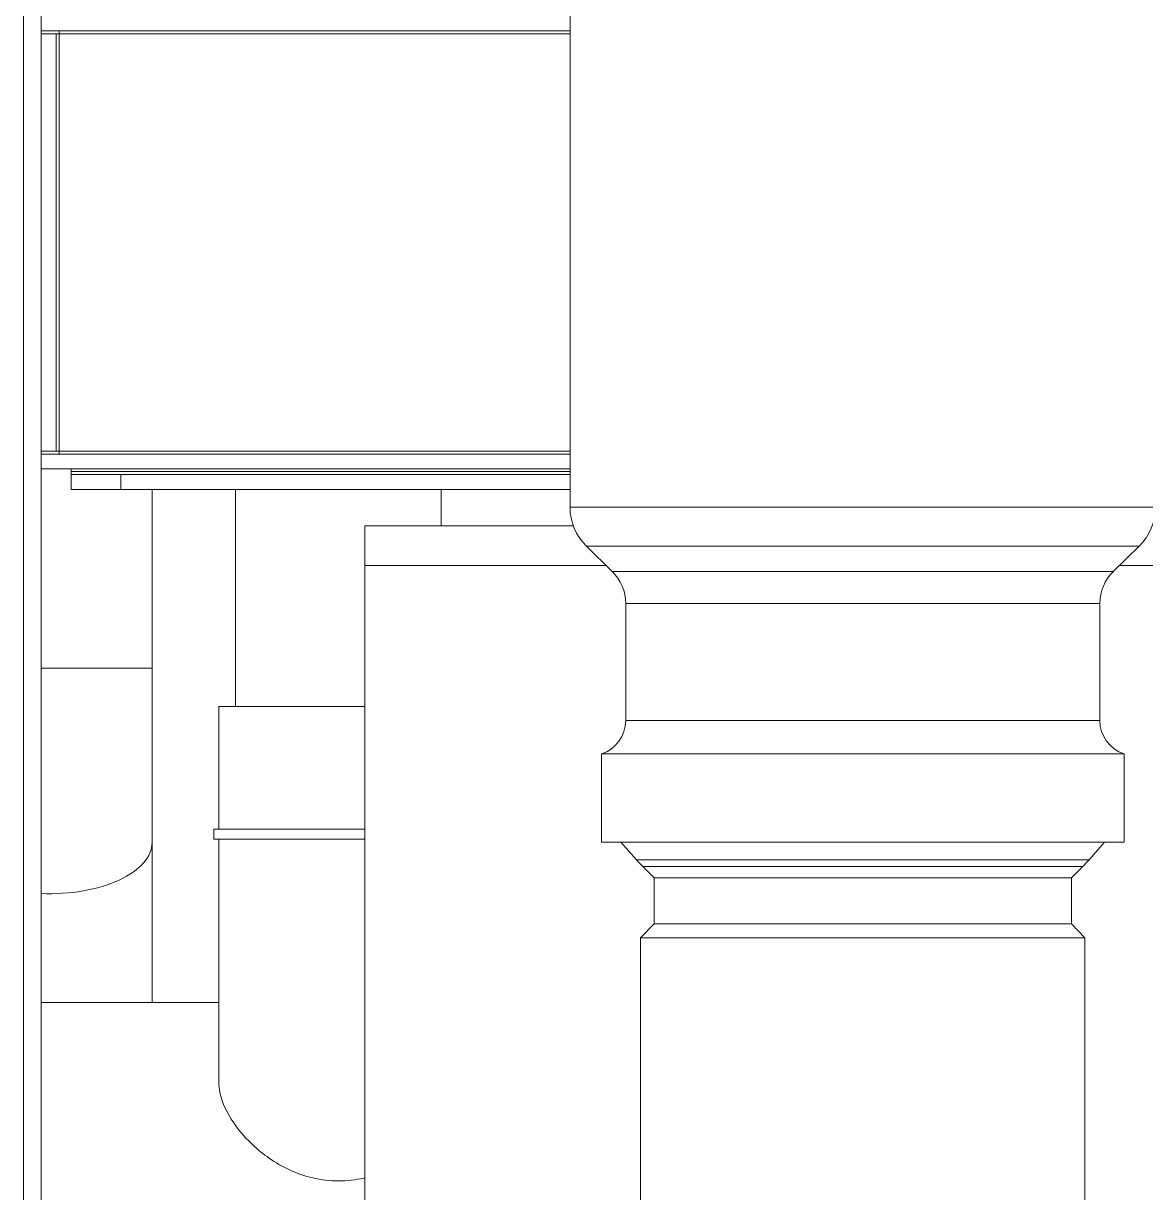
# Model space of a CAD drawing. Header units: millimetres. Extents: x 113490 to 142599, y -20467 to 115.
# Drawn here: x 127857.7 to 128083.1, y -7543.6 to -7308.8 of the extents above; entities that cross this region are included whole.
import ezdxf

# ---------------------------------------------------------------- set-up
doc = ezdxf.new("R2010")
doc.units = ezdxf.units.MM
doc.layers.add('DV1_0', color=7, linetype='Continuous')

msp = doc.modelspace()

# ---------------------------------------------------------------- linework, layer by layer
at = {"layer": 'DV1_0', "color": 7, "linetype": 'Continuous', "lineweight": 15}
for p, q in [((127967.46, -7300.38), (127967.46, -7405.93)), ((127861.26, -7305.97), (127861.26, -8175.37)), ((127861.26, -7310.27), (127967.46, -7310.27)), ((127861.26, -7310.87), (127864.26, -7310.87)), ((127864.26, -7310.87), (127864.86, -7310.87)), ((127864.26, -7394.67), (127864.26, -7310.87)), ((127864.86, -7310.87), (127864.86, -7310.27)), ((127861.26, -7394.67), (127864.26, -7394.67)), ((127861.26, -7395.27), (127967.46, -7395.27)), ((127864.26, -7394.67), (127864.86, -7394.67)), ((127864.86, -7395.27), (127864.86, -7394.67)), ((127861.26, -7398.27), (127967.46, -7398.27)), ((127867.26, -7398.77), (127867.26, -7398.27)), ((127867.26, -7399.37), (127867.26, -7398.77)), ((127867.26, -7399.37), (127877.26, -7399.37)), ((127867.26, -7402.37), (127867.26, -7399.37)), ((127967.46, -7399.37), (127877.26, -7399.37)), ((127877.26, -7399.37), (127877.26, -7402.37)), ((127877.26, -7402.37), (127867.26, -7402.37)), ((127967.46, -7402.37), (127877.26, -7402.37)), ((127883.52, -7438.28), (127883.52, -7402.37)), ((127900.29, -7402.37), (127900.29, -7445.97)), ((127941.55, -7409.68), (127941.55, -7402.37)), ((127926.26, -7409.68), (127968.12, -7409.68)), ((127926.26, -7409.68), (127926.26, -7417.68)), ((127970.77, -7413.8), (127975.93, -7418.84)), ((128076.59, -7418.84), (128081.75, -7413.8)), ((127926.26, -7417.68), (127926.26, -7601.65)), ((127926.26, -7417.68), (127974.74, -7417.68)), ((128077.78, -7417.68), (128126.26, -7417.68)), ((127978.64, -7425.28), (127978.64, -7448.83)), ((128073.89, -7448.83), (128073.89, -7425.28)), ((127883.52, -7473.28), (127883.52, -7438.28)), ((127926.26, -7445.97), (127896.92, -7445.97)), ((127896.92, -7445.97), (127896.92, -7470.65)), ((127973.79, -7455.49), (128078.74, -7455.49)), ((127973.79, -7455.49), (127973.79, -7473.27)), ((128078.74, -7473.27), (128078.74, -7455.49)), ((127895.92, -7470.65), (127926.26, -7470.65)), ((127895.92, -7470.65), (127895.92, -7472.65)), ((127883.52, -7505.47), (127883.52, -7473.28)), ((127895.92, -7472.65), (127926.26, -7472.65)), ((127896.92, -7472.65), (127896.92, -7521.58)), ((128078.74, -7473.27), (127973.79, -7473.27)), ((127977.68, -7473.27), (127980.81, -7476.79)), ((128071.71, -7476.79), (128074.84, -7473.27)), ((127982.06, -7478.12), (127984.34, -7480.42)), ((128068.19, -7480.42), (128070.46, -7478.12)), ((128068.19, -7480.42), (127984.34, -7480.42)), ((127984.34, -7480.42), (127984.34, -7489.66)), ((128068.19, -7489.66), (128068.19, -7480.42)), ((127984.34, -7489.66), (127981.64, -7492.45)), ((128068.19, -7489.66), (127984.34, -7489.66)), ((128070.89, -7492.45), (128068.19, -7489.66)), ((128070.89, -7492.45), (127981.64, -7492.45)), ((127981.64, -7492.45), (127981.64, -7557.95)), ((128070.89, -7557.95), (128070.89, -7492.45)), ((127896.92, -7505.47), (127861.26, -7505.47))]:
    msp.add_line(p, q, dxfattribs=at)
at = {"layer": 'DV1_0', "color": 7, "linetype": 'Continuous', "lineweight": 20}
for p, q in [((127857.66, -7305.97), (127857.66, -8175.37)), ((127864.86, -7310.87), (127967.46, -7310.87)), ((127864.86, -7394.67), (127864.86, -7310.87)), ((127864.86, -7394.67), (127967.46, -7394.67)), ((127967.46, -7398.77), (127867.26, -7398.77)), ((127967.46, -7405.93), (128085.06, -7405.93)), ((127970.77, -7413.8), (128081.75, -7413.8)), ((128076.59, -7418.84), (127975.93, -7418.84)), ((127978.64, -7425.28), (128073.89, -7425.28)), ((127861.26, -7438.28), (127883.52, -7438.28)), ((128073.89, -7448.83), (127978.64, -7448.83)), ((128071.71, -7476.79), (127980.81, -7476.79)), ((128070.46, -7478.12), (127982.06, -7478.12))]:
    msp.add_line(p, q, dxfattribs=at)
at = {"layer": 'DV1_0', "color": 7, "linetype": 'Continuous', "lineweight": 15}
for centre, radius, start, end in [((127978.46, -7405.93), 11, 180, 225.6357), ((128074.06, -7405.93), 11, 314.3643, 0), ((127969.64, -7425.28), 9, 0, 45.6357), ((128082.89, -7425.28), 9, 134.3643, 180), ((127971.64, -7448.83), 7, 287.8871, 0), ((128080.89, -7448.83), 7, 180, 252.1129), ((128006.94, -7453.5), 35, 221.7029, 224.6909), ((128045.58, -7453.5), 35, 315.3091, 318.2971)]:
    msp.add_arc(centre, radius, start, end, dxfattribs=at)
at = {"layer": 'DV1_0', "color": 7, "linetype": 'Continuous', "lineweight": 20}
msp.add_ellipse((127862.89, -7473.28), major_axis=(20.63, 0), ratio=0.5, start_param=4.633344, end_param=6.283185, dxfattribs=at)
at = {"layer": 'DV1_0', "color": 7, "linetype": 'Continuous', "lineweight": 15}
for points, knots in [([(127896.92, -7521.5), (127896.92, -7521.78), (127896.93, -7522.07), (127897.13, -7524.19), (127897.84, -7526.18), (127900.12, -7530.13), (127901.73, -7532.16), (127904.73, -7534.97), (127905.83, -7535.88), (127908.29, -7537.58), (127909.65, -7538.38), (127912.55, -7539.73), (127914.14, -7540.3), (127917.44, -7541.08), (127919.17, -7541.3), (127920.92, -7541.3)], [0.7401769, 0.7401769, 0.7401769, 0.7401769, 0.75, 0.75, 0.8125, 0.8125, 0.875, 0.875, 0.90625, 0.90625, 0.9375, 0.9375, 0.96875, 0.96875, 1, 1, 1, 1]), ([(127920.92, -7541.3), (127922.67, -7541.3), (127924.37, -7541.09), (127926.11, -7540.68), (127926.21, -7540.65), (127926.31, -7540.63)], [0, 0, 0, 0, 0.03125, 0.03125, 0.03310909, 0.03310909, 0.03310909, 0.03310909])]:
    msp.add_open_spline(points, degree=3, knots=knots, dxfattribs=at)

doc.saveas('drawing.dxf')
